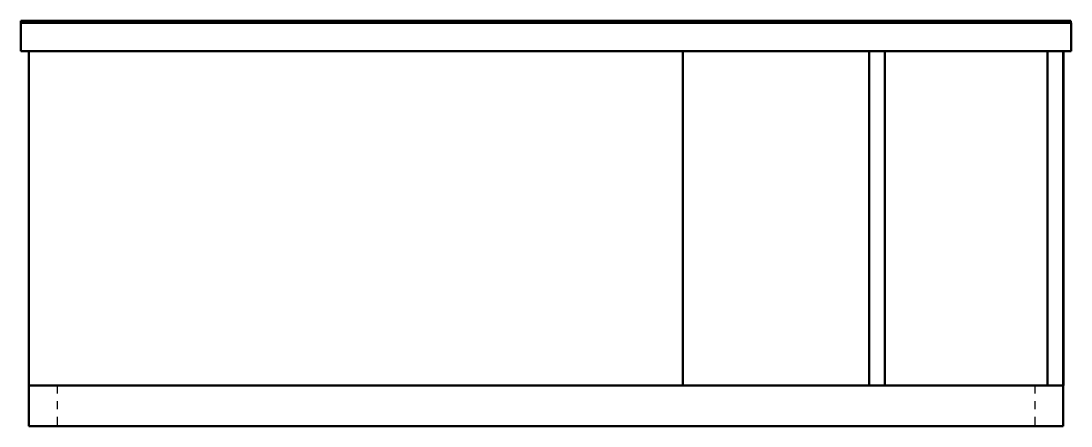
# Model space of a CAD drawing. Header units: inches. Extents: x -67 to 67, y 1 to 53.
import ezdxf

# ---------------------------------------------------------------- set-up
doc = ezdxf.new("R2010")
doc.units = ezdxf.units.IN
doc.header["$MEASUREMENT"] = 0
doc.linetypes.add('Dashed', pattern=[2, 1, -1])
doc.layers.add('AM_0', color=7, linetype='Continuous', lineweight=50)
doc.layers.add('AM_9', color=6, linetype='Dashed', lineweight=25)

# ---------------------------------------------------------------- blocks, each defined once
blk = doc.blocks.new('1_DSG1803DH00001S_PART18_0_in_DSG1803DH00001S_0')
at = {"layer": 'AM_0'}
for p, q in [((-65.94, 6.16), (-65.94, 1)), ((-65.94, 6.16), (17.44, 6.16)), ((41.19, 6.16), (43.19, 6.16)), ((63.94, 6.16), (65.94, 6.16)), ((65.94, 6.16), (65.94, 1)), ((65.94, 1), (-65.94, 1))]:
    blk.add_line(p, q, dxfattribs=at)
at = {"layer": 'AM_9'}
for p, q in [((-62.34, 6.16), (-62.34, 1)), ((62.34, 6.16), (62.34, 1))]:
    blk.add_line(p, q, dxfattribs=at)
blk = doc.blocks.new('2_DSG1803DH00001S_PART17_0_in_DSG1803DH00001S_0')
at = {"layer": 'AM_0'}
for p, q in [((-65.94, 6.16), (-65.94, 48.82)), ((65.94, 48.82), (65.94, 6.16)), ((17.44, 6.16), (-65.94, 6.16)), ((43.19, 6.16), (41.19, 6.16)), ((65.94, 6.16), (63.94, 6.16))]:
    blk.add_line(p, q, dxfattribs=at)
blk = doc.blocks.new('3_DSG1803DH00001S_PART16_0_in_DSG1803DH00001S_0')
at = {"layer": 'AM_0'}
for p, q in [((-66.94, 48.82), (-66.94, 52.44)), ((-66.94, 52.44), (66.94, 52.44)), ((66.94, 52.44), (66.94, 48.82)), ((66.94, 48.82), (-66.94, 48.82))]:
    blk.add_line(p, q, dxfattribs=at)
blk = doc.blocks.new('4_DSG1803DH00001S_PART13_0_in_DSG1803DH00001S_0')
at = {"layer": 'AM_0'}
for p, q in [((43.19, 48.82), (43.19, 6.16)), ((63.94, 6.16), (63.94, 48.82)), ((43.19, 6.16), (63.94, 6.16))]:
    blk.add_line(p, q, dxfattribs=at)
blk = doc.blocks.new('5_DSG1803DH00001S_PART12_0_in_DSG1803DH00001S_0')
at = {"layer": 'AM_0'}
for p, q in [((17.44, 48.82), (17.44, 6.16)), ((41.19, 6.16), (41.19, 48.82)), ((17.44, 6.16), (41.19, 6.16))]:
    blk.add_line(p, q, dxfattribs=at)
blk = doc.blocks.new('6_DSG1803DH00001S_PART11_0_in_DSG1803DH00001S_0')
at = {"layer": 'AM_0'}
for p, q in [((-66.9375, 52.6875), (17.4375, 52.6875)), ((-66.9375, 52.4375), (-66.9375, 52.6875)), ((16.9375, 52.6875), (16.9375, 52.4375)), ((17.4375, 52.4375), (16.9375, 52.4375)), ((17.4375, 52.6875), (17.4375, 52.4375))]:
    blk.add_line(p, q, dxfattribs=at)
blk = doc.blocks.new('7_DSG1803DH00001S_PART10_0_in_DSG1803DH00001S_0')
at = {"layer": 'AM_0'}
for p, q in [((41.9375, 52.6875), (42.4375, 52.6875)), ((41.9375, 52.6875), (41.9375, 52.4375)), ((42.4375, 52.4375), (41.9375, 52.4375)), ((42.4375, 52.6875), (42.4375, 52.4375))]:
    blk.add_line(p, q, dxfattribs=at)
blk = doc.blocks.new('8_DSG1803DH00001S_PART8_0_in_DSG1803DH00001S_0')
at = {"layer": 'AM_9'}
blk.add_line((45.62, 52.46), (54.56, 52.47), dxfattribs=at)
for points in [[(43.56, 52.44), (43.56, 52.44), (43.56, 52.44), (43.56, 52.44), (43.57, 52.44), (43.62, 52.44), (43.77, 52.44), (44.04, 52.45), (44.4, 52.45), (44.92, 52.45), (45.56, 52.46), (45.62, 52.46)], [(54.56, 52.47), (56.01, 52.47), (57.43, 52.47), (58.8, 52.47), (60.1, 52.46), (61.3, 52.46), (62.17, 52.46), (62.95, 52.46), (63.64, 52.46), (64.23, 52.45), (64.73, 52.45), (65.09, 52.45), (65.35, 52.44), (65.51, 52.44), (65.56, 52.44), (65.56, 52.44), (65.56, 52.44), (65.56, 52.44), (65.56, 52.44)]]:
    blk.add_lwpolyline(points, dxfattribs=at)
blk = doc.blocks.new('9_DSG1803DH00001S_PART6_0_in_DSG1803DH00001S_0')
at = {"layer": 'AM_0'}
blk.add_line((41.94, 52.46), (36.69, 52.47), dxfattribs=at)
for points in [[(36.69, 52.47), (35.24, 52.47), (33.82, 52.47), (32.45, 52.47), (31.15, 52.46), (29.95, 52.46), (29.08, 52.46), (28.3, 52.46), (27.61, 52.46), (27.02, 52.45), (26.52, 52.45), (26.16, 52.45), (25.9, 52.44), (25.74, 52.44), (25.69, 52.44), (25.69, 52.44), (25.69, 52.44), (25.69, 52.44), (25.69, 52.44)], [(47.69, 52.44), (47.69, 52.44), (47.69, 52.44), (47.69, 52.44), (47.68, 52.44), (47.63, 52.44), (47.48, 52.44), (47.21, 52.45), (46.85, 52.45), (46.33, 52.45), (45.69, 52.46), (44.94, 52.46), (44.09, 52.46), (43.15, 52.46), (42.44, 52.46)]]:
    blk.add_lwpolyline(points, dxfattribs=at)
at = {"layer": 'AM_9'}
blk.add_line((42.44, 52.46), (41.94, 52.46), dxfattribs=at)
blk = doc.blocks.new('10_DSG1803DH00001S_PART5_0_in_DSG1803DH00001S_0')
at = {"layer": 'AM_9'}
blk.add_line((51.13, 52.47), (41.94, 52.46), dxfattribs=at)
for points in [[(41.94, 52.46), (40.95, 52.46), (40.08, 52.46), (39.3, 52.46), (38.61, 52.46), (38.02, 52.45), (37.52, 52.45), (37.16, 52.45), (36.9, 52.44), (36.74, 52.44), (36.69, 52.44), (36.69, 52.44), (36.69, 52.44), (36.69, 52.44), (36.69, 52.44)], [(58.69, 52.44), (58.69, 52.44), (58.69, 52.44), (58.69, 52.44), (58.68, 52.44), (58.63, 52.44), (58.48, 52.44), (58.21, 52.45), (57.85, 52.45), (57.33, 52.45), (56.69, 52.46), (55.94, 52.46), (55.09, 52.46), (54.15, 52.46), (53.14, 52.46), (51.41, 52.47), (51.13, 52.47)]]:
    blk.add_lwpolyline(points, dxfattribs=at)
blk = doc.blocks.new('11_DSG1803DH00001S_PART3_0_in_DSG1803DH00001S_0')
at = {"layer": 'AM_0'}
for p, q in [((65.97, 48.82), (65.97, 6.16)), ((65.97, 6.16), (65.94, 6.16))]:
    blk.add_line(p, q, dxfattribs=at)
blk = doc.blocks.new('12_DSG1803DH00001S_PART2_0_in_DSG1803DH00001S_0')
at = {"layer": 'AM_0'}
for p, q in [((17.4375, 52.6875), (41.9375, 52.6875)), ((42.4375, 52.6875), (66.9375, 52.6875)), ((66.9375, 52.6875), (66.9375, 52.4375))]:
    blk.add_line(p, q, dxfattribs=at)

msp = doc.modelspace()

# ---------------------------------------------------------------- block references
for name in ['6_DSG1803DH00001S_PART11_0_in_DSG1803DH00001S_0', '3_DSG1803DH00001S_PART16_0_in_DSG1803DH00001S_0', '12_DSG1803DH00001S_PART2_0_in_DSG1803DH00001S_0', '9_DSG1803DH00001S_PART6_0_in_DSG1803DH00001S_0', '10_DSG1803DH00001S_PART5_0_in_DSG1803DH00001S_0', '7_DSG1803DH00001S_PART10_0_in_DSG1803DH00001S_0', '8_DSG1803DH00001S_PART8_0_in_DSG1803DH00001S_0', '2_DSG1803DH00001S_PART17_0_in_DSG1803DH00001S_0', '5_DSG1803DH00001S_PART12_0_in_DSG1803DH00001S_0', '4_DSG1803DH00001S_PART13_0_in_DSG1803DH00001S_0', '11_DSG1803DH00001S_PART3_0_in_DSG1803DH00001S_0', '1_DSG1803DH00001S_PART18_0_in_DSG1803DH00001S_0']:
    msp.add_blockref(name, (0, 0))

doc.saveas('drawing.dxf')
